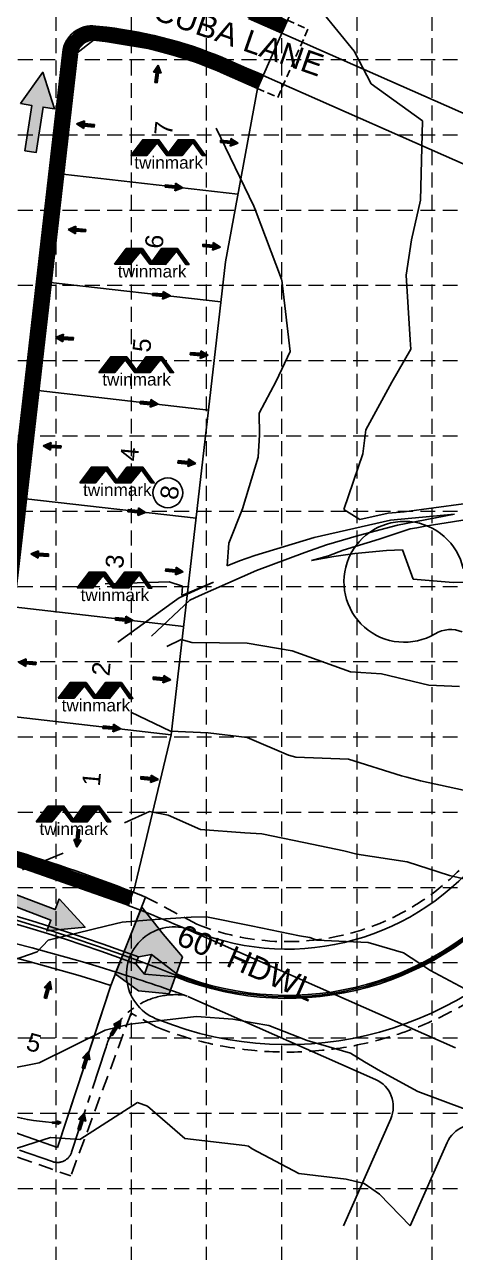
# Model space of a CAD drawing. Header units: feet. Extents: x 9918 to 11941, y 10990 to 14224.
# Drawn here: x 10605 to 10894, y 11656 to 12479 of the extents above; entities that cross this region are included whole.
import ezdxf

# ---------------------------------------------------------------- set-up
doc = ezdxf.new("R2010")
doc.units = ezdxf.units.FT
doc.header["$LTSCALE"] = 40
doc.header["$MEASUREMENT"] = 0
for name, pattern in [('CENTER2', [1.125, 0.75, -0.125, 0.125, -0.125]), ('DASHED', [0.75, 0.5, -0.25]), ('HIDDEN', [0.375, 0.25, -0.125])]:
    doc.linetypes.add(name, pattern=pattern)
doc.layers.get('0').update_dxf_attribs({"linetype": 'CONTINUOUS'})
for name, color, linetype in [('ARROWS', 252, 'CONTINUOUS'), ('BNDRY-PH1', 4, 'CONTINUOUS'), ('BNDRY-PH2', 8, 'CONTINUOUS'), ('CONT-MJR', 252, 'CONTINUOUS'), ('CONT-MNR', 253, 'CONTINUOUS'), ('DAMTXT', 4, 'CONTINUOUS'), ('EASE-OS', 2, 'HIDDEN'), ('EROSION BLANKETS', 84, 'CONTINUOUS'), ('GRD-FLOW', 7, 'CONTINUOUS'), ('GRID', 254, 'DASHED'), ('LOTNUM', 8, 'CONTINUOUS'), ('LOTS - PH1', 7, 'CONTINUOUS'), ('PAVING-PH1', 1, 'CONTINUOUS'), ('PAVING-PH2', 8, 'CONTINUOUS'), ('SD', 201, 'CONTINUOUS'), ('SD C-LINE', 201, 'CONTINUOUS'), ('SD-C10-STAPTS', 7, 'CONTINUOUS'), ('SWALE-CL', 2, 'CENTER2')]:
    doc.layers.add(name, color=color, linetype=linetype)
doc.styles.add('L200', font='ARIAL.TTF', dxfattribs={"height": 8})
doc.styles.add('L240', font='ARIAL.TTF', dxfattribs={"height": 9.6})
doc.styles.get("Standard").update_dxf_attribs({"font": 'ARIAL.TTF'})
pattern_1 = [(45, (0.54796, -10.2082), (-0.04331029, 0.04331029), [])]

# ---------------------------------------------------------------- blocks, each defined once
blk = doc.blocks.new('tf')
for p, q in [((0, -0.0005), (0, 0.00051)), ((0, 0.00051), (0.00406, 0.00051)), ((0.00406, 0.00051), (0.00406, 0.00153)), ((0.00406, 0.00153), (0.00711, 0)), ((0.00406, -0.00152), (0.00711, 0)), ((0.00406, -0.0005), (0, -0.0005)), ((0.00406, -0.0005), (0.00406, -0.00152))]:
    blk.add_line(p, q)
for points in [[(0, 0.00051), (0, -0.0005), (0.00406, 0.00051), (0.00406, -0.0005)], [(0.00406, -0.00152), (0.00406, 0.00153), (0.00711, 0), (0.00406, 0.00153)]]:
    blk.add_solid(points)
blk = doc.blocks.new('A$C6EFF0722')
h = blk.add_hatch()
h.set_pattern_fill('ANSI31', color=13, scale=0.49, style=0)
h.set_pattern_definition(pattern_1)
h.paths.add_polyline_path([(34.1, 17), (45.2, 31.9), (60.5, 31.9), (71.5, 16.8), (68.2, 16.8), (59.3, 29.5), (49, 16.8)])
h.paths.add_polyline_path([(0, 16.9), (11.3, 32), (26.7, 32), (37.5, 17), (34, 17.1), (25, 29), (15.1, 16.9)])
h = blk.add_hatch()
h.set_pattern_fill('ANSI31', color=13, scale=0.49, style=0)
h.set_pattern_definition(pattern_1)
h.paths.add_polyline_path([(0, 16.9), (11.3, 32), (26.7, 32), (37.5, 17), (34, 17.1), (25, 29), (15.1, 16.9)])
h.paths.add_polyline_path([(35.9, 19.3), (34.1, 17), (37.5, 17)], flags=17)
h = blk.add_hatch()
h.set_pattern_fill('ANSI31', color=13, scale=0.49, style=0)
h.set_pattern_definition(pattern_1)
h.paths.add_polyline_path([(35.9, 19.3), (34.1, 17), (37.5, 17)])
at = {"color": 13}
for points in [[(0, 16.9), (11.3, 32), (26.7, 32), (37.5, 17), (34, 17.1), (25, 29), (15.1, 16.9)], [(34.1, 17), (45.2, 31.9), (60.5, 31.9), (71.5, 16.8), (68.2, 16.8), (59.3, 29.5), (49, 16.8)], [(35.9, 19.3), (34.1, 17), (37.5, 17)]]:
    blk.add_lwpolyline(points, close=True, dxfattribs=at)
at = {"color": 13, "insert": (3.2, 16.1), "char_height": 11.76, "width": 355.759, "attachment_point": 1}
blk.add_mtext('twinmark', dxfattribs=at)
blk = doc.blocks.new('arrow')
blk.add_lwpolyline([(-67.01, -25.36), (-59.33, -25.42), (-59.57, -56.14), (-51.89, -56.2), (-51.65, -25.48), (-43.97, -25.54), (-55.3, -2.41), (-67.01, -25.36)], close=True)
at = {"color": 254}
for points in [[(-43.97, -25.54), (-67.01, -25.36), (-55.3, -2.41), (-67.01, -25.36)], [(-59.57, -56.14), (-51.89, -56.2), (-59.33, -25.42), (-51.65, -25.48)]]:
    blk.add_solid(points, dxfattribs=at)

msp = doc.modelspace()

# ---------------------------------------------------------------- hatches: boundary and pattern name
at = {"layer": 'SD'}
h = msp.add_hatch(dxfattribs=at)
h.set_pattern_fill('GRAVEL', color=1, scale=5, style=0)
h.set_pattern_definition([(228.0128, (3.6, 5), (-39.999991161, -45.000006708), [0.67268, -66.59544]), (184.9697, (3.15, 4.5), (60.0000052576, 4.999956535), [1.15434, -114.279625]), (132.5104, (2, 4.4), (49.999953592, -55.0000433694), [0.81394, -80.58016]), (267.2737, (0.05, 3.15), (4.9999800886, 100.000001475), [1.05119, -104.06779]), (292.8337, (0, 2.1), (-25.0000495272, 59.999982059), [1.030775, -102.046865]), (357.2737, (0.4, 1.15), (-100.000001475, 4.9999800886), [1.05119, -104.06779]), (37.6942, (1.45, 1.1), (-65.000036728, -49.9999520258), [1.390145, -137.624245]), (72.2553, (2.55, 1.95), (35.0000538135, 109.9999811562), [1.31244, -129.931605]), (121.4296, (2.95, 3.2), (-40.000041171, 64.9999751825), [1.05475, -104.420365]), (175.2364, (2.4, 4.1), (55.000004732, -4.999957663), [1.20416, -59.003815]), (222.3974, (1.2, 4.2), (-60.0000367554, -54.99996041), [1.55724, -154.166875]), (138.8141, (5, 3.1), (-35.000014734, 29.999986567), [0.531505, -52.61922]), (171.4692, (4.6, 3.45), (64.999991424, -10.0000395502), [1.011185, -100.107555]), (225, (3.6, 3.6), (-6e-16, -5.00000155), [0.707105, -6.36396]), (203.1986, (3.25, 4.2), (24.999998653, 10.000006626), [0.38079, -37.698075]), (291.8014, (2.9, 4.05), (-4.99999955, 15.000001365), [0.538515, -26.38731]), (30.9638, (3.1, 3.55), (14.99999011, 10.00001242), [0.874645, -28.280115]), (161.5651, (3.85, 4), (10.00000217, -4.99999202), [0.632455, -15.178935]), (16.3895, (0, 4.05), (50.000010992, 14.999963549), [0.886, -87.714225]), (70.3462, (0.85, 4.3), (-19.999976237, -55.000010678), [0.743305, -73.58704]), (293.1986, (3.85, 5), (-10.000006626, 24.999998653), [0.761575, -37.31729]), (343.6105, (4.15, 4.3), (-50.000010992, 14.999963549), [0.886, -87.714225]), (339.444, (0, 0.95), (-25.000009223, 9.999979982), [0.8544, -41.86562]), (294.7751, (0.8, 0.65), (-24.999960946, 55.000017109), [0.71589, -70.873215]), (66.8014, (3.9, 0), (10.000006626, 24.999998653), [0.761575, -37.31729]), (17.354, (4.2, 0.7), (-65.0000100955, -19.9999725113), [0.838155, -82.97712]), (69.444, (1.45, 0), (-9.999979982, -25.000009223), [0.4272, -42.29282]), (101.3099, (3.6, 0), (-4.99998816, 20.00000376), [0.25495, -25.240145]), (165.9638, (3.55, 0.25), (15.00000273, -4.99999029), [1.030775, -19.58475]), (186.009, (2.55, 0.5), (49.9999987545, 4.9999965874), [0.95525, -94.569615]), (303.6901, (3.1, 3.1), (-5.00000667, 9.99999779), [0.72111, -17.306645]), (353.1572, (3.5, 2.5), (84.9999968274, -10.0000399896), [1.25897, -124.637815]), (60.9454, (4.75, 2.35), (-20.000000136, -35.000001923), [0.51478, -50.96337]), (90, (5, 2.8), (-5, 5), [0.3, -4.7]), (120.2564, (2.45, 0.65), (19.999974434, -35.000012279), [0.69462, -68.7676]), (48.0128, (2.1, 1.25), (39.999991161, 45.000006708), [1.34536, -65.92276]), (0, (3, 2.25), (5, 5), [1.3, -3.7]), (325.3048, (4.3, 2.25), (-49.999971295, 35.000043048), [0.79057, -78.26637]), (254.0546, (4.95, 1.8), (-4.999999446, -20.000000633), [0.72801, -35.67254]), (207.646, (4.75, 1.1), (-94.999979036, -50.0000385658), [1.185325, -117.34737]), (175.4261, (3.7, 0.55), (-65.0000027916, 4.9999740058), [1.253995, -124.14537])])
h.paths.add_polyline_path([(10683.91, 11887.32), (10698.36, 11869.38), (10711.29, 11854.1), (10702.33, 11829.4), (10681.72, 11831.23), (10666.23, 11842.67)])
h.paths.add_polyline_path([(10690.59, 11855.67), (10681.72, 11854.1), (10680.02, 11849.4), (10685.81, 11842.51)], flags=16)

# ---------------------------------------------------------------- linework, layer by layer
at = {"layer": 'BNDRY-PH1', "color": 0}
for p, q in [((10828.16, 12587.07), (10761.47, 12436.15)), ((10740.12, 12319.86), (10761.47, 12436.15)), ((10703.75, 12002.96), (10740.12, 12319.86)), ((10703.75, 12002.96), (10678.4, 11897.38)), ((10663.19, 11834.98), (10686.58, 11894.18)), ((10686.58, 11894.18), (10678.4, 11897.39)), ((10655.08, 11810.3), (10663.19, 11834.98)), ((10627.43, 11726.29), (10655.08, 11810.3)), ((10562.33, 11749.11), (10627.43, 11726.29))]:
    msp.add_line(p, q, dxfattribs=at)
at = {"layer": 'BNDRY-PH2'}
for p, q in [((10828.16, 12587.07), (10761.47, 12436.15)), ((10740.12, 12319.86), (10761.47, 12436.15)), ((10703.75, 12002.96), (10740.12, 12319.86)), ((10703.75, 12002.96), (10678.4, 11897.38)), ((10663.19, 11834.98), (10686.58, 11894.18)), ((10686.58, 11894.18), (10678.4, 11897.39)), ((10655.08, 11810.3), (10663.19, 11834.98)), ((10627.43, 11726.29), (10655.08, 11810.3)), ((10562.33, 11749.11), (10627.43, 11726.29))]:
    msp.add_line(p, q, dxfattribs=at)
at = {"layer": 'CONT-MJR', "color": 35}
for p, q in [((10670.74, 11877.28, 615), (10660.64, 11874.78, 615)), ((10693.04, 11879.12, 615), (10670.74, 11877.28, 615)), ((10717.05, 11880.58, 615), (10693.04, 11879.12, 615)), ((10727.27, 11880.92, 615), (10717.05, 11880.58, 615)), ((10757.39, 11874.86, 615), (10727.27, 11880.92, 615)), ((10660.64, 11874.78, 615), (10621.18, 11865.26, 615)), ((10789.66, 11868.09, 615), (10757.39, 11874.86, 615)), ((10796.73, 11867.04, 615), (10789.66, 11868.09, 615)), ((10621.18, 11865.26, 615), (10613.86, 11857.37, 615)), ((10801.31, 11865.17, 615), (10796.73, 11867.04, 615)), ((10835.8, 11863.77, 615), (10801.31, 11865.17, 615)), ((10859.52, 11856.88, 615), (10835.8, 11863.77, 615)), ((10613.86, 11857.37, 615), (10573.26, 11843.42, 615)), ((10869.73, 11850.09, 615), (10859.52, 11856.88, 615)), ((10877.1, 11845.08, 615), (10869.73, 11850.09, 615)), ((10904.07, 11830.84, 615), (10877.1, 11845.08, 615))]:
    msp.add_line(p, q, dxfattribs=at)
at = {"layer": 'CONT-MNR', "color": 35}
for p, q in [((10826.46, 12461.06, 611), (10804.49, 12487.97, 611)), ((10837.92, 12439.17, 611), (10826.46, 12461.06, 611)), ((10872.19, 12414.52, 611), (10837.92, 12439.17, 611)), ((10871, 12361.23, 611), (10872.28, 12414.31, 611)), ((10872.28, 12414.31, 611), (10872.19, 12414.52, 611)), ((10759.05, 12357.28, 612), (10733.93, 12409.46, 612)), ((10759.95, 12355.06, 612), (10759.05, 12357.28, 612)), ((10777.57, 12308.22, 612), (10759.95, 12355.06, 612)), ((10864.85, 12334.74, 611), (10871, 12361.23, 611)), ((10861.29, 12311.03, 611), (10864.85, 12334.74, 611)), ((10778.17, 12306.11, 612), (10777.57, 12308.22, 612)), ((10778.45, 12303.75, 612), (10778.17, 12306.11, 612)), ((10783.46, 12259.77, 612), (10778.45, 12303.75, 612)), ((10863.91, 12267.53, 611), (10861.29, 12311.03, 611)), ((10864.48, 12261.34, 611), (10863.91, 12267.53, 611)), ((10774.21, 12240, 612), (10783.46, 12259.77, 612)), ((10851.73, 12239.19, 611), (10864.48, 12261.34, 611)), ((10762.77, 12218.37, 612), (10774.21, 12240, 612)), ((10834.34, 12207.39, 611), (10851.73, 12239.19, 611)), ((10762.95, 12203.86, 612), (10762.77, 12218.37, 612)), ((10832.33, 12191.32, 611), (10834.34, 12207.39, 611)), ((10762.1, 12189, 612), (10762.95, 12203.86, 612)), ((10751.48, 12154.43, 612), (10762.1, 12189, 612)), ((10819.59, 12153.9, 611), (10832.33, 12191.32, 611)), ((10899.73, 12157.73, 611), (10860.02, 12152.44, 611)), ((10742.3, 12131.35, 612), (10751.48, 12154.43, 612)), ((10830.23, 12147.11, 611), (10819.59, 12153.9, 611)), ((10849.22, 12151.42, 611), (10830.23, 12147.11, 611)), ((10860.02, 12152.44, 611), (10849.22, 12151.42, 611)), ((10893.8, 12150.88, 612), (10850.77, 12146.84, 612)), ((10855.54, 12143.4, 612), (10893.8, 12150.88, 612)), ((10874.08, 12142.8, 611), (10912.11, 12148.82, 611)), ((10826.14, 12141.25, 612), (10799.55, 12135.05, 612)), ((10850.77, 12146.84, 612), (10826.14, 12141.25, 612)), ((10829.24, 12136.43, 612), (10855.54, 12143.4, 612)), ((10843.22, 12134.03, 611), (10863.96, 12140.96, 611)), ((10863.96, 12140.96, 611), (10868.5, 12141.66, 611)), ((10868.5, 12141.66, 611), (10874.08, 12142.8, 611)), ((10741.29, 12116.22, 612), (10742.3, 12131.35, 612)), ((10799.55, 12135.05, 612), (10759.85, 12123.05, 612)), ((10807.96, 12130.28, 612), (10829.24, 12136.43, 612)), ((10818.99, 12126.57, 611), (10843.22, 12134.03, 611)), ((10759.85, 12123.05, 612), (10749.42, 12119.6, 612)), ((10760.93, 12113.04, 612), (10793.22, 12125.13, 612)), ((10793.22, 12125.13, 612), (10807.96, 12130.28, 612)), ((10797.87, 12119.65, 611), (10809.16, 12122.87, 611)), ((10809.16, 12122.87, 611), (10818.99, 12126.57, 611)), ((10826.81, 12124.37, 611), (10812.88, 12122.39, 611)), ((10848.01, 12126.51, 611), (10826.81, 12124.37, 611)), ((10858.93, 12126.86, 611), (10848.01, 12126.51, 611)), ((10866.03, 12107.28, 611), (10858.93, 12126.86, 611)), ((10749.42, 12119.6, 612), (10741.29, 12116.22, 612)), ((10812.88, 12122.39, 611), (10797.87, 12119.65, 611)), ((10722.51, 12095.98, 612), (10760.93, 12113.04, 612)), ((10892.84, 12104.92, 611), (10866.03, 12107.28, 611)), ((10702.39, 12105.48, 613), (10659.36, 12104.01, 613)), ((10711.27, 12102.43, 613), (10702.39, 12105.48, 613)), ((10709.04, 12094.65, 613), (10732.01, 12105.12, 613)), ((10732.01, 12105.12, 613), (10710.86, 12096.31, 613)), ((10710.86, 12096.31, 613), (10711.27, 12102.43, 613)), ((10905.32, 12105.11, 611), (10892.84, 12104.92, 611)), ((10667.91, 12064.93, 613), (10704.4, 12091.37, 613)), ((10690.43, 12068.94, 612), (10716.12, 12093.09, 612)), ((10704.4, 12091.37, 613), (10709.04, 12094.65, 613)), ((10716.12, 12093.09, 612), (10722.51, 12095.98, 612)), ((10710.3, 12066.76, 612), (10700.76, 12062.17, 612)), ((10717.55, 12064.71, 612), (10710.3, 12066.76, 612)), ((10754.56, 12064.39, 612), (10717.55, 12064.71, 612)), ((10784.85, 12059.22, 612), (10754.56, 12064.39, 612)), ((10823.99, 12045.13, 612), (10784.85, 12059.22, 612)), ((10844.72, 12043.85, 612), (10823.99, 12045.13, 612)), ((10876.44, 12036.1, 612), (10844.72, 12043.85, 612)), ((10896.97, 12035.35, 612), (10876.44, 12036.1, 612)), ((10703.27, 12005.44, 613), (10676.64, 12018.12, 613)), ((10728.48, 12004.15, 613), (10703.27, 12005.44, 613)), ((10754.63, 12001, 613), (10728.48, 12004.15, 613)), ((10782.26, 11989.22, 613), (10754.63, 12001, 613)), ((10787.36, 11987.9, 613), (10782.26, 11989.22, 613)), ((10822.54, 11986.57, 613), (10787.36, 11987.9, 613)), ((10858.08, 11975.39, 613), (10822.54, 11986.57, 613)), ((10861.68, 11974.54, 613), (10858.08, 11975.39, 613)), ((10871, 11972.07, 613), (10861.68, 11974.54, 613)), ((10916.25, 11962.15, 613), (10871, 11972.07, 613)), ((10689.04, 11951.4, 614), (10672.41, 11944, 614)), ((10701.68, 11949.06, 614), (10689.04, 11951.4, 614)), ((10723.38, 11939.53, 614), (10701.68, 11949.06, 614)), ((10753, 11937.18, 614), (10723.38, 11939.53, 614)), ((10764.38, 11936.43, 614), (10753, 11937.18, 614)), ((10792.61, 11930.62, 614), (10764.38, 11936.43, 614)), ((10819.41, 11925.15, 614), (10792.61, 11930.62, 614)), ((10631.34, 11923.57, 614), (10603.94, 11912.45, 614)), ((10828.12, 11922.98, 614), (10819.41, 11925.15, 614)), ((10861.98, 11917.73, 614), (10828.12, 11922.98, 614)), ((10890.33, 11908.53, 614), (10861.98, 11917.73, 614)), ((10901.93, 11905.98, 614), (10890.33, 11908.53, 614)), ((10710.72, 11812.9, 616), (10676.01, 11809.06, 616)), ((10720.56, 11814.16, 616), (10710.72, 11812.9, 616)), ((10744.96, 11812.26, 616), (10720.56, 11814.16, 616)), ((10758.69, 11809.82, 616), (10744.96, 11812.26, 616)), ((10659.43, 11804.98, 616), (10615.19, 11783.13, 616)), ((10676.01, 11809.06, 616), (10659.43, 11804.98, 616)), ((10769.27, 11808, 616), (10758.69, 11809.82, 616)), ((10794.98, 11798.09, 616), (10769.27, 11808, 616)), ((10823.91, 11789.62, 616), (10794.98, 11798.09, 616)), ((10833.29, 11783.7, 616), (10823.91, 11789.62, 616)), ((10610.78, 11782.09, 616), (10567.28, 11773.58, 616)), ((10615.19, 11783.13, 616), (10610.78, 11782.09, 616)), ((10844.15, 11777.51, 616), (10833.29, 11783.7, 616)), ((10869.05, 11763.77, 616), (10844.15, 11777.51, 616)), ((10900.84, 11751.91, 616), (10869.05, 11763.77, 616)), ((10681.04, 11756.42, 617), (10642.52, 11731.61, 617)), ((10687.86, 11754.08, 617), (10681.04, 11756.42, 617)), ((10712.85, 11732.26, 617), (10687.86, 11754.08, 617)), ((10622.86, 11733.03, 617), (10589.83, 11722.55, 617)), ((10642.52, 11731.61, 617), (10622.86, 11733.03, 617)), ((10753.13, 11727.64, 617), (10712.85, 11732.26, 617)), ((10755.61, 11727.16, 617), (10753.13, 11727.64, 617)), ((10758, 11725.46, 617), (10755.61, 11727.16, 617)), ((10789.41, 11708.83, 617), (10758, 11725.46, 617)), ((10821.05, 11705.17, 617), (10789.41, 11708.83, 617)), ((10833.02, 11702.25, 617), (10821.05, 11705.17, 617)), ((10843.34, 11695.01, 617), (10833.02, 11702.25, 617)), ((10864.04, 11673.84, 617), (10843.34, 11695.01, 617))]:
    msp.add_line(p, q, dxfattribs=at)
at = {"layer": 'EASE-OS', "color": 253, "ltscale": 0.5}
for p, q in [((10781.68, 12481.89), (10795.4, 12475.82)), ((10795.4, 12475.82), (10775.19, 12430.09)), ((10761.47, 12436.15), (10775.19, 12430.09))]:
    msp.add_line(p, q, dxfattribs=at)
at = {"layer": 'EASE-OS', "color": 253}
for p, q in [((10721, 11875.92), (10686.58, 11894.18)), ((10676.8, 11816.34), (10636.36, 11707.26)), ((10693.52, 11807.21), (10676.8, 11816.34)), ((10558.25, 11734.65), (10636.36, 11707.26))]:
    msp.add_line(p, q, dxfattribs=at)
for radius in [163, 237]:
    msp.add_arc((10781.5, 12027.27), radius, 248.20894, 322.77065, dxfattribs=at)
at = {"layer": 'EROSION BLANKETS', "const_width": 10, "flags": 128}
msp.add_lwpolyline([(10779.65, 12477.43), (10757.01, 12488.27), (10737.8, 12495.68), (10706.99, 12504.81), (10685.69, 12509.75), (10659.73, 12513.08, -0.427149), (10643.81, 12530.52), (10662.09, 12692), (10669.39, 12725.58), (10676.7, 12750.41), (10682.13, 12763.65), (10686.69, 12771.96), (10692.06, 12773.84), (10697.43, 12774.11), (10702.8, 12773.31), (10712.19, 12769.01), (10913.49, 12680.19)], format="xyb", dxfattribs=at)
msp.add_lwpolyline([(10676.98, 11892.68), (10588.72, 11923.63), (10580.45, 11927.86), (10577.76, 11931.32), (10576.03, 11938.05), (10576.99, 11945.35), (10636.23, 12461.08), (10638.33, 12466.02), (10643.27, 12470.77), (10649.93, 12473.44), (10655.63, 12472.86), (10690.06, 12467.16), (10718.59, 12459.36), (10737.04, 12451.95), (10763.86, 12440.92)], dxfattribs=at)
at = {"layer": 'GRD-FLOW'}
msp.add_spline([(10627.75, 11742.7), (10595.5, 11747.95), (10568.84, 11761.15)], degree=3, dxfattribs=at)
at = {"layer": 'GRID', "color": 252, "linetype": 'HIDDEN', "lineweight": 0}
for p, q in [((10626.56, 11244.77), (10626.56, 14170.59)), ((10677.01, 11244.76), (10677.01, 14170.59)), ((10727.45, 11244.75), (10727.45, 14170.59)), ((10777.89, 11244.74), (10777.89, 14170.59)), ((10828.34, 11244.74), (10828.34, 14170.59)), ((10878.78, 11244.73), (10878.78, 14170.59)), ((9970.8, 12455.5), (11887.65, 12455.5)), ((9970.8, 12405.06), (11887.65, 12405.06)), ((9970.8, 12354.62), (11887.65, 12354.62)), ((9970.8, 12304.17), (11887.65, 12304.17)), ((9970.8, 12253.73), (11887.65, 12253.73)), ((9970.8, 12203.28), (11887.65, 12203.28)), ((9970.8, 12152.84), (11887.65, 12152.84)), ((9970.8, 12102.4), (11887.65, 12102.4)), ((9970.8, 12051.95), (11887.65, 12051.95)), ((9970.8, 12001.51), (11887.65, 12001.51)), ((9970.8, 11951.07), (11887.65, 11951.07)), ((9970.8, 11900.62), (11887.65, 11900.62)), ((9970.8, 11850.18), (11887.65, 11850.18)), ((9970.8, 11799.74), (11887.65, 11799.74)), ((9970.8, 11749.29), (11887.65, 11749.29)), ((9970.8, 11698.85), (11887.65, 11698.85))]:
    msp.add_line(p, q, dxfattribs=at)
at = {"layer": 'LOTNUM', "color": 7}
msp.add_circle((10701.44, 12165.08), 10, dxfattribs=at)
at = {"layer": 'LOTS - PH1'}
for p, q in [((10651.5, 12468.58), (10640.43, 12459.78)), ((10659.39, 12467.67), (10651.5, 12468.58)), ((10640.43, 12459.78), (10580.86, 11940.82)), ((10739.19, 12446), (10761.47, 12436.15)), ((10740.12, 12319.86), (10761.47, 12436.15)), ((10748.45, 12365.23), (10631.12, 12378.7)), ((10740.12, 12319.86), (10703.75, 12002.96)), ((10737.05, 12293.06), (10622.8, 12306.17)), ((10728.72, 12220.53), (10614.47, 12233.65)), ((10720.4, 12148.01), (10606.15, 12161.12)), ((10712.07, 12075.49), (10597.82, 12088.6)), ((10703.75, 12002.96), (10589.5, 12016.08)), ((10678.4, 11897.38), (10703.75, 12002.96)), ((10663.19, 11834.98), (10627.43, 11726.29)), ((10562.33, 11749.11), (10627.43, 11726.29))]:
    msp.add_line(p, q, dxfattribs=at)
for centre, radius, start, end in [((10628.03, 12194.46), 275, 66.1584, 83.45194), ((10229.12, 10736.27), 1245, 68.8466, 73.18376), ((10288.9, 10645.37), 1247.1, 72.53461, 89.56183), ((10229.12, 10736.27), 1245, 68.44215, 68.8466)]:
    msp.add_arc(centre, radius, start, end, dxfattribs=at)
at = {"layer": 'PAVING-PH1', "color": 7}
for p, q in [((10660.47, 12477.11), (10653.08, 12477.96)), ((10755.56, 12483.04), (10777.84, 12473.2)), ((10630.93, 12460.37), (10571.29, 11940.72)), ((10640.87, 12459.23), (10581.22, 11939.58)), ((10743.03, 12454.69), (10765.31, 12444.84)), ((10683.12, 11885.34), (10674.94, 11888.54))]:
    msp.add_line(p, q, dxfattribs=at)
for centre, radius, start, end in [((10650.8, 12458.09), 20, 83.45194, 173.45194), ((10628.03, 12194.46), 284.5, 66.1584, 83.45194), ((10229.12, 10736.27), 1235.5, 68.8466, 73.24028), ((10288.9, 10645.37), 1256.6, 72.50362, 89.58776)]:
    msp.add_arc(centre, radius, start, end, dxfattribs=at)
at = {"layer": 'PAVING-PH2'}
for p, q in [((10777.84, 12473.2), (11323.89, 12231.88)), ((10777.84, 12473.2), (11323.89, 12231.88)), ((10777.84, 12473.2), (11323.89, 12231.88)), ((10765.31, 12444.84), (11311.36, 12203.53)), ((10765.31, 12444.84), (11311.36, 12203.53)), ((10765.31, 12444.84), (11311.36, 12203.53)), ((10728.52, 11866.34), (10894.34, 11793.07)), ((10728.52, 11866.34), (10894.34, 11793.07)), ((10728.52, 11866.34), (10894.34, 11793.07)), ((10714.94, 11827.52), (10840.72, 11771.94)), ((10714.94, 11827.52), (10840.72, 11771.94)), ((10714.94, 11827.52), (10840.72, 11771.94)), ((10850.93, 11745.56), (10819.24, 11673.84)), ((10850.93, 11745.56), (10819.24, 11673.84)), ((10850.93, 11745.56), (10819.24, 11673.84)), ((10888.7, 11729.59), (10864.06, 11673.84)), ((10888.7, 11729.59), (10864.06, 11673.84)), ((10888.7, 11729.59), (10864.06, 11673.84))]:
    msp.add_line(p, q, dxfattribs=at)
for centre, radius, start, end in [((10860.04, 12105.46), 40.5, 12.58407, 300.72683), ((10860.04, 12105.46), 40.5, 12.58407, 300.72683), ((10860.04, 12105.46), 40.5, 12.58407, 300.72683), ((10890.95, 12053.46), 20, 66.65545, 120.72683), ((10890.95, 12053.46), 20, 66.65545, 120.72683), ((10890.95, 12053.46), 20, 66.65545, 120.72683), ((10229.12, 10736.27), 1235.5, 66.1584, 68.44215), ((10229.12, 10736.27), 1235.5, 66.1584, 68.44215), ((10229.12, 10736.27), 1235.5, 66.1584, 68.44215), ((10288.9, 10645.37), 1256.6, 70.21167, 72.53461), ((10288.9, 10645.37), 1256.6, 70.21167, 72.53461), ((10288.9, 10645.37), 1256.6, 70.21167, 72.53461), ((10832.64, 11753.64), 20, 336.1584, 66.1584), ((10832.64, 11753.64), 20, 336.1584, 66.1584), ((10832.64, 11753.64), 20, 336.1584, 66.1584), ((10906.99, 11721.51), 20, 68.02933, 156.1584), ((10906.99, 11721.51), 20, 68.02933, 156.1584), ((10906.99, 11721.51), 20, 68.02933, 156.1584)]:
    msp.add_arc(centre, radius, start, end, dxfattribs=at)
at = {"layer": 'SD', "color": 1, "flags": 128}
msp.add_lwpolyline([(10711.29, 11854.1), (10698.36, 11869.38), (10683.91, 11887.32), (10666.23, 11842.67), (10681.72, 11831.23), (10702.33, 11829.4)], close=True, dxfattribs=at)
at = {"layer": 'SD', "color": 5, "flags": 128}
msp.add_lwpolyline([(10719.14, 11871.28, 1.052432), (10695.38, 11811.85)], format="xyb", dxfattribs=at)
msp.add_lwpolyline([(10680.02, 11849.4), (10685.81, 11842.51), (10690.59, 11855.67), (10681.72, 11854.1)], close=True, dxfattribs=at)
for points in [[(10707.63, 11842.49), (10690.59, 11855.67)], [(10706.89, 11840.63), (10685.81, 11842.51)]]:
    msp.add_lwpolyline(points, dxfattribs=at)
at = {"layer": 'SD', "color": 5}
for centre, radius, start, end in [((10265.5, 10736.6), 1192.5, 69.57193, 88.86668), ((10781.5, 12027.27), 168, 248.20894, 322.77065), ((10265.5, 10736.6), 1187.5, 69.56991, 88.86429), ((10781.5, 12027.27), 201, 248.20894, 322.77065), ((10781.5, 12027.27), 199, 248.20894, 322.77065), ((10781.5, 12027.27), 232, 248.20894, 322.77065)]:
    msp.add_arc(centre, radius, start, end, dxfattribs=at)
at = {"layer": 'SD C-LINE', "color": 5}
for centre, radius, start, end in [((10265.5, 10736.6), 1190, 68.20894, 90.50524), ((10781.5, 12027.27), 200, 248.20894, 322.77065)]:
    msp.add_arc(centre, radius, start, end, dxfattribs=at)
at = {"layer": 'SWALE-CL', "color": 5}
for p, q in [((10636.93, 11723.16), (10659.75, 11792.53)), ((10636.93, 11723.16), (10659.75, 11792.53)), ((10559.61, 11739.47), (10624.12, 11716.85)), ((10559.61, 11739.47), (10624.12, 11716.85))]:
    msp.add_line(p, q, dxfattribs=at)
for centre, radius, start, end in [((10706.65, 11780.28), 48.47, 83.97197, 165.35807), ((10706.65, 11780.28), 48.47, 83.97197, 165.35807), ((10627.43, 11726.29), 10, 250.67852, 341.78674), ((10627.43, 11726.29), 10, 250.67852, 341.78674)]:
    msp.add_arc(centre, radius, start, end, dxfattribs=at)

# ---------------------------------------------------------------- block references
at = {"layer": 'ARROWS'}
for p, rotation in [((10672.59, 12441.4), 351.7241489964097), ((10628.83, 11821.3), 249.5172608127857)]:
    msp.add_blockref('arrow', p, dxfattribs=dict(at, rotation=rotation))
at = {"layer": 'GRD-FLOW'}
for p, xscale, yscale, zscale, rotation in [((10693.57, 12440), 1677.320435747336, 1677.320435747335, 1677.320435747335, 82.83114947843424), ((10652.13, 12411.03), 1677.320435747334, 1677.320435747335, 1677.320435747335, 173.6874274791942), ((10736.77, 12400.66), 1677.320435747334, 1677.320435747335, 1677.320435747335, 354.5824077530629), ((10699.66, 12370.69), 1677.320435747334, 1677.320435747335, 1677.320435747335, 354.5824077530629), ((10646.39, 12340.83), 1677.320435747334, 1677.320435747335, 1677.320435747335, 175.9169404408363), ((10724.93, 12330.92), 1677.320435747334, 1677.320435747335, 1677.320435747335, 354.5824077530629), ((10691.33, 12298.17), 1677.320435747334, 1677.320435747335, 1677.320435747335, 354.5824077530629), ((10638.06, 12268.3), 1677.320435747334, 1677.320435747335, 1677.320435747335, 175.9169404408363), ((10716.61, 12258.4), 1677.320435747334, 1677.320435747335, 1677.320435747335, 354.5824077530629), ((10683.01, 12225.64), 1677.320435747334, 1677.320435747335, 1677.320435747335, 354.5824077530629), ((10629.74, 12195.78), 1677.320435747334, 1677.320435747335, 1677.320435747335, 175.9169404408363), ((10708.28, 12185.87), 1677.320435747334, 1677.320435747335, 1677.320435747335, 354.5824077530629), ((10674.68, 12153.12), 1677.320435747334, 1677.320435747335, 1677.320435747335, 354.5824077530629), ((10621.41, 12123.26), 1677.320435747334, 1677.320435747335, 1677.320435747335, 175.9169404408363), ((10699.96, 12113.35), 1677.320435747334, 1677.320435747335, 1677.320435747335, 354.5824077530629), ((10666.36, 12080.6), 1677.320435747334, 1677.320435747335, 1677.320435747335, 354.5824077530629), ((10613.09, 12050.73), 1677.320435747334, 1677.320435747335, 1677.320435747335, 175.9169404408363), ((10691.64, 12040.83), 1677.320435747334, 1677.320435747335, 1677.320435747335, 354.5824077530629), ((10658.03, 12008.07), 1677.320435747334, 1677.320435747335, 1677.320435747335, 354.5824077530629), ((10683.31, 11974.02), 1677.320435747334, 1677.320435747335, 1677.320435747335, 354.5824077530629), ((10641.48, 11939.38), 1677.320435747334, 1677.320435747335, 1677.320435747335, 264.5824077530629), ((10619.24, 11826.28), 1677.320435747335, 1677.320435747335, 1677.320435747335, 74.48227212256091), ((10663.47, 11801.59), 1677.320435747335, 1677.320435747335, 1677.320435747335, 57.27358129861957), ((10644.79, 11779.23), 1677.320435747336, 1677.320435747335, 1677.320435747335, 73.05934225064493), ((10623.99, 11742.86), 825.5659071512251, 825.5659071512237, 825.5659071512242, 2.425899011362873), ((10641.94, 11738.09), 1677.320435747336, 1677.320435747335, 1677.320435747335, 73.05934225064493)]:
    msp.add_blockref('tf', p, dxfattribs=dict(at, xscale=xscale, yscale=yscale, zscale=zscale, rotation=rotation))
at = {"layer": 'SD-C10-STAPTS', "color": 1, "xscale": 0.6999999999998181, "yscale": 0.6999999999998181, "zscale": 0.7}
for p in [(10676.74, 12379.33), (10665.67, 12306.41), (10655.23, 12233.95), (10642.33, 12159.95), (10640.68, 12089.48), (10627.98, 12015.53), (10613.12, 11932.75)]:
    msp.add_blockref('A$C6EFF0722', p, dxfattribs=at)

# ---------------------------------------------------------------- texts
at = {"layer": 'DAMTXT', "color": 7, "insert": (10732.58, 12467.98), "char_height": 15, "width": 258.9342, "attachment_point": 8, "rotation": 340.79205, "style": 'L240'}
msp.add_mtext('AUCUBA LANE', dxfattribs=at)
at = {"layer": 'DAMTXT', "color": 5, "insert": (10751.09, 11843.11), "char_height": 15, "attachment_point": 8, "rotation": 336.49202, "style": 'L240'}
msp.add_mtext('60" HDWL', dxfattribs=at)
at = {"layer": 'LOTNUM', "color": 7, "style": 'L200'}
for s, rotation, p in [('7', 84.73276, (10704.23, 12404.23)), ('6', 84.73276, (10697.9, 12328.35)), ('5', 84.73276, (10689.63, 12258.87)), ('4', 84.73276, (10681.32, 12185.88)), ('8', 82.24971, (10707.9, 12159.92)), ('3', 84.73276, (10671.39, 12113.92)), ('2', 84.73276, (10662.29, 12041.96)), ('1', 84.73276, (10655.79, 11968.05)), ('5', 344.7071, (10605.6, 11791.95))]:
    msp.add_text(s, height=12, rotation=rotation, dxfattribs=at).set_placement(p)

doc.saveas('drawing.dxf')
